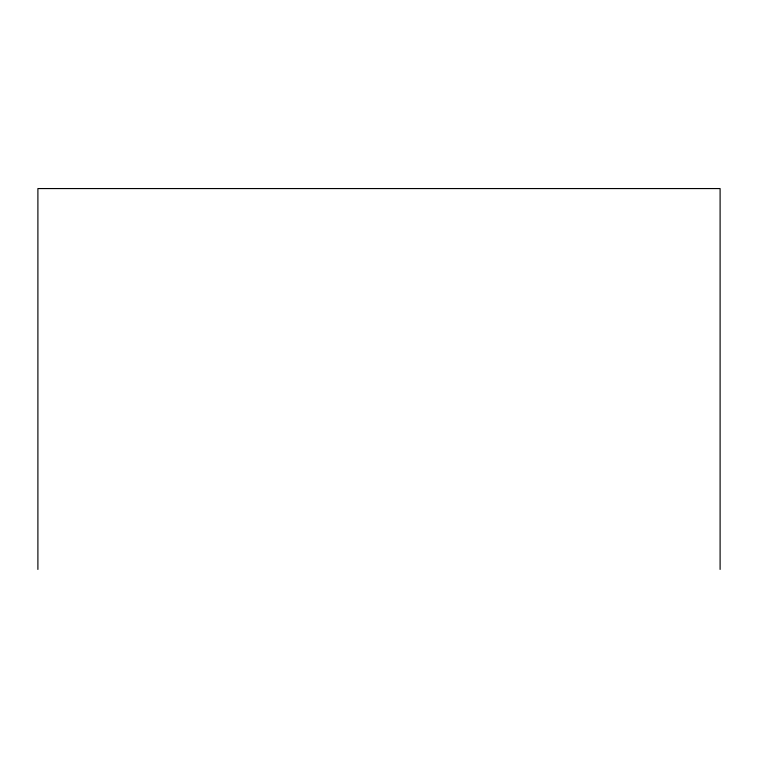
<?xml version="1.0" encoding="UTF-8"?>
<svg xmlns="http://www.w3.org/2000/svg" width="758" height="758" viewBox="0 0 758 758"><rect width="100%" height="100%" fill="white"/><g stroke="black" fill="none" stroke-linecap="round" stroke-linejoin="round"><path stroke-width="1.14" d="M720.1 569.438L720.1 188.562L37.9 188.562L37.9 569.438"/></g></svg>
